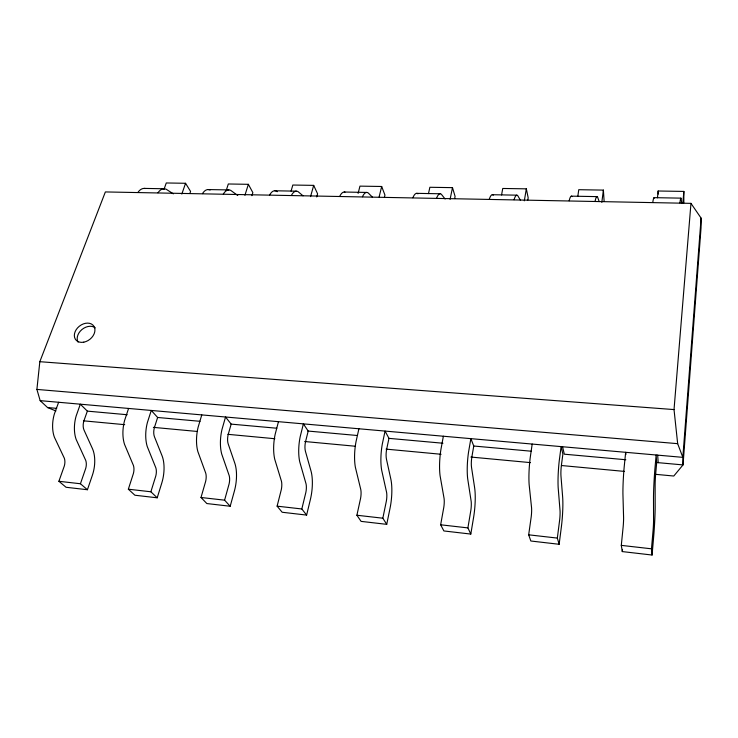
<?xml version="1.0" encoding="UTF-8"?>
<svg xmlns="http://www.w3.org/2000/svg" width="738" height="738" viewBox="0 0 738 738"><rect width="100%" height="100%" fill="white"/><g stroke="black" fill="none" stroke-linecap="round" stroke-linejoin="round"><path stroke-width="1.11" d="M55.904 410.965L47.564 407.542L40.166 400.642L36.9 389.415L39.824 361.694L105.368 191.935L690.962 203.365L701.1 218.116L701.045 227.765L683.019 464.912L673.785 476.028L655.445 474.313M701.1 218.116L682.835 457.357L683.019 464.912L655.971 462.468M40.166 400.642L682.835 457.357L677.668 443.667L674.025 409.581L690.962 203.365M652.078 555.031L653.6 537.421A28.598 1.67 -86.3 0 0 655.169 506.167L655.123 485.124A9.825 0.572 -86.4 0 1 655.676 473.971L656.682 462.532L656.137 455.005L654.883 469.322A28.339 1.661 -86.4 0 0 653.499 497.052L653.573 520.797A9.852 0.572 -86.3 0 1 653.112 530.059L651.479 548.814L652.078 555.031L622.291 551.581L621.295 545.373L623.158 526.803A9.769 0.812 -86 0 0 623.592 517.615L622.927 493.999A28.099 2.352 -86.2 0 1 624.228 466.499L625.667 452.311L625.935 454.46M682.89 202.812L683.868 191.419L658.139 191.004L657.466 197.784M683.831 202.858L683.868 191.419M622.291 551.581L622.512 549.404M604.136 201.492L603.389 190.109L578.758 189.703L577.826 196.336M601.821 202.35L603.389 190.109M559.146 544.284L561.332 527.2A27.86 3.791 -85.5 0 0 562.624 496.711L560.972 476.038A9.566 1.31 -85.9 0 1 561.424 465.161L562.882 454.064L561.101 446.619L559.284 460.512A27.61 3.782 -85.9 0 0 558.159 487.532L560.05 510.862A9.594 1.31 -85.5 0 1 559.662 519.893L557.338 538.085L559.146 544.284L530.843 541.009L528.676 534.819L531.212 516.803A9.52 1.522 -85.3 0 0 531.572 507.836L529.146 484.645A27.389 4.4 -85.7 0 1 530.198 457.828L532.181 444.064M470.807 534.072L473.584 517.476A27.149 5.71 -84.9 0 0 474.626 487.717L471.536 467.412A9.326 1.974 -85.4 0 1 471.896 456.794L473.759 446.02L470.862 438.649L468.538 452.145A26.919 5.692 -85.4 0 0 467.652 478.501L471.176 501.416A9.354 1.965 -84.9 0 1 470.862 510.235L467.901 527.901L470.807 534.072L443.889 530.954L440.651 524.792L443.806 507.292A9.28 2.159 -84.6 0 0 444.091 498.537L440.088 475.752A26.706 6.255 -85.2 0 1 440.9 449.599L443.372 436.223M527.808 200.007L528.177 197.793L526.332 188.845L502.744 188.467L501.572 194.952M524.321 200.828L526.332 188.845M386.73 524.349L390.042 508.224A26.485 7.445 -84.2 0 0 390.845 479.146L386.463 459.202A9.105 2.565 -84.9 0 1 386.74 448.842L388.963 438.363L385.061 431.084L382.284 444.193A26.264 7.417 -84.9 0 0 381.611 469.921L386.611 492.43A9.124 2.565 -84.2 0 1 386.371 501.047L382.837 518.205L386.73 524.349L361.085 521.379L356.897 515.244L360.605 498.242A9.059 2.74 -84 0 0 360.817 489.691L355.384 467.302A26.061 7.924 -84.7 0 1 356.002 441.767L358.908 428.769M454.645 198.587L455.088 196.409L452.495 187.646L429.876 187.277L428.483 193.624M450.079 199.361L452.495 187.646M384.443 197.221L384.95 195.09L381.675 186.483L359.959 186.133L358.114 193.384M306.621 515.087L310.403 499.405A25.848 9.004 -83.5 0 0 311.002 470.992L305.449 451.379A8.884 3.109 -84.3 0 1 305.643 441.269L308.198 431.075L303.383 423.87L300.209 436.628A25.636 8.967 -84.3 0 0 299.72 461.748L306.049 483.87A8.911 3.1 -83.5 0 1 305.883 492.283L301.833 508.971L306.621 515.087L282.165 512.255L277.11 506.157L281.307 489.617A8.838 3.256 -83.2 0 0 281.464 481.259L274.739 459.257A25.452 9.428 -84.2 0 1 275.163 434.322L278.466 421.675M379.129 196.917L381.675 186.483M230.191 506.25L234.407 490.982A25.258 10.406 -82.7 0 0 234.813 463.206L228.199 443.935A8.681 3.598 -83.8 0 1 228.328 434.045L231.169 424.119L225.542 417.007L222 429.415A25.046 10.369 -83.8 0 0 221.686 453.962L229.223 475.706A8.699 3.589 -82.7 0 1 229.103 483.934L224.592 500.17L230.191 506.25L206.843 503.547L201.004 497.486L205.653 481.379A8.635 3.727 -82.5 0 0 205.754 473.215L197.867 451.591A24.871 10.784 -83.6 0 1 198.125 427.219L201.778 414.904M316.731 196.945L317.589 193.826L313.687 185.376L292.829 185.035L291.067 191.124M310.55 196.612L313.687 185.376M157.203 497.809L161.806 482.947A24.686 11.67 -81.9 0 0 162.046 455.761L154.463 436.813A8.487 4.031 -83.2 0 1 154.528 427.145L157.637 417.477L151.272 410.448L147.388 422.542A24.483 11.642 -83.2 0 0 147.249 446.536L155.866 467.92A8.505 4.022 -81.9 0 1 155.801 475.964L150.875 491.776L157.203 497.809L134.888 495.226L128.347 489.202L133.393 473.519A8.45 4.151 -81.6 0 0 133.449 465.53L124.501 444.267A24.317 12.011 -83 0 1 124.602 420.439L128.578 408.446M251.907 195.662L252.848 192.6L248.365 184.316L228.319 183.983L226.197 190.542M244.915 195.312L248.365 184.316M189.897 193.43L190.579 191.428L185.561 183.282L166.281 182.969L163.984 189.398M87.416 489.737L92.379 475.254A24.151 12.814 -81 0 0 92.453 448.649L84.003 430.014A8.303 4.428 -82.5 0 1 84.012 420.559L87.352 411.131L80.322 404.184L76.152 415.974A23.948 12.786 -82.5 0 0 76.152 439.442L85.756 460.466A8.321 4.419 -81 0 1 85.737 468.335L80.433 483.75L87.416 489.737L66.069 487.274L58.892 481.287L64.307 466.01A8.266 4.529 -80.7 0 0 64.317 458.187L54.418 437.274A23.782 13.127 -82.2 0 1 54.372 413.963L58.634 402.275M181.825 194.076L185.561 183.282M144.15 188.402L164.03 188.762M208.144 189.565L228.835 189.934M274.776 190.773L296.344 191.16M344.231 192.028L366.712 192.443M416.675 193.347L440.143 193.771M492.32 194.721L516.831 195.164M571.369 196.151L597.005 196.622M654.062 197.655L680.906 198.144M39.824 361.694L674.025 409.581M36.9 389.415L677.668 443.667M47.564 407.542L56.715 408.363M87.352 411.131L127.194 414.728M157.637 417.477L200.026 421.306M230.966 424.101L276.796 428.234M307.728 431.029L356.998 435.475M389.083 438.372L442.929 443.234M473.87 446.029L531.157 451.204M625.824 459.746L564.321 454.193L562.559 446.748M83.44 420.817L124.704 424.673M153.366 427.357L196.926 431.426M227.876 434.322L274.868 438.723M304.674 441.509L355.116 446.222M386.066 449.119L441.084 454.267M470.89 457.053L530.502 462.625M561.452 465.521L624.496 471.416M58.892 481.287L80.433 483.75M128.347 489.202L150.875 491.776M201.004 497.486L224.592 500.17M277.11 506.157L301.833 508.971M356.897 515.244L382.837 518.205M440.651 524.792L467.901 527.901M528.676 534.819L557.338 538.085M621.295 545.373L651.479 548.814M173.347 193.863L166.151 189.214A21.531 10.397 -89.8 0 0 157.969 192.793M277.267 191.714L276.547 191.234A22.278 8.69 -89.1 0 0 269.656 194.961M237.765 195.515L230.754 190.395A21.965 9.419 -89.4 0 0 223.319 194.057M303.032 195.819L298.041 191.622A22.417 8.349 -88.9 0 0 291.409 195.386M372.432 197.175L368.17 192.904A22.896 7.177 -88.6 0 0 362.441 196.769M445.115 199.011L441.333 194.242A23.395 5.895 -88.2 0 0 436.582 198.208M520.299 200.053L517.735 195.644A23.911 4.493 -87.8 0 0 514.054 199.721M599.191 201.594L597.595 197.101A24.455 2.961 -87.5 0 0 595.077 201.299M681.681 203.208L681.137 198.633A25.027 1.273 -87.1 0 0 679.919 202.95M657.678 455.143L658.204 462.671M658.139 191.004L658.278 194.085M78.117 342.155A11.282 8.386 -38.4 0 1 81.946 329.526A11.282 8.386 -38.4 0 1 95.285 327.866M412.883 197.747A23.238 6.31 -88.3 0 1 417.957 193.817M339.738 196.326A22.74 7.555 -88.7 0 1 345.006 192.148M489.276 199.242A23.745 4.954 -87.9 0 1 493.316 195.192M137.923 192.397A21.393 10.683 -90 0 1 145.248 188.513M202.443 193.651A21.826 9.732 -89.5 0 1 210.127 190.017M569.164 200.791A24.28 3.459 -87.6 0 1 572.051 196.631M652.77 202.415A24.843 1.817 -87.2 0 1 654.412 198.144M83.754 342.183A11.328 8.404 -38.3 0 0 93.966 326.353A11.328 8.404 -38.3 0 0 76.18 329.701A11.328 8.404 -38.3 0 0 83.754 342.183"/></g></svg>
